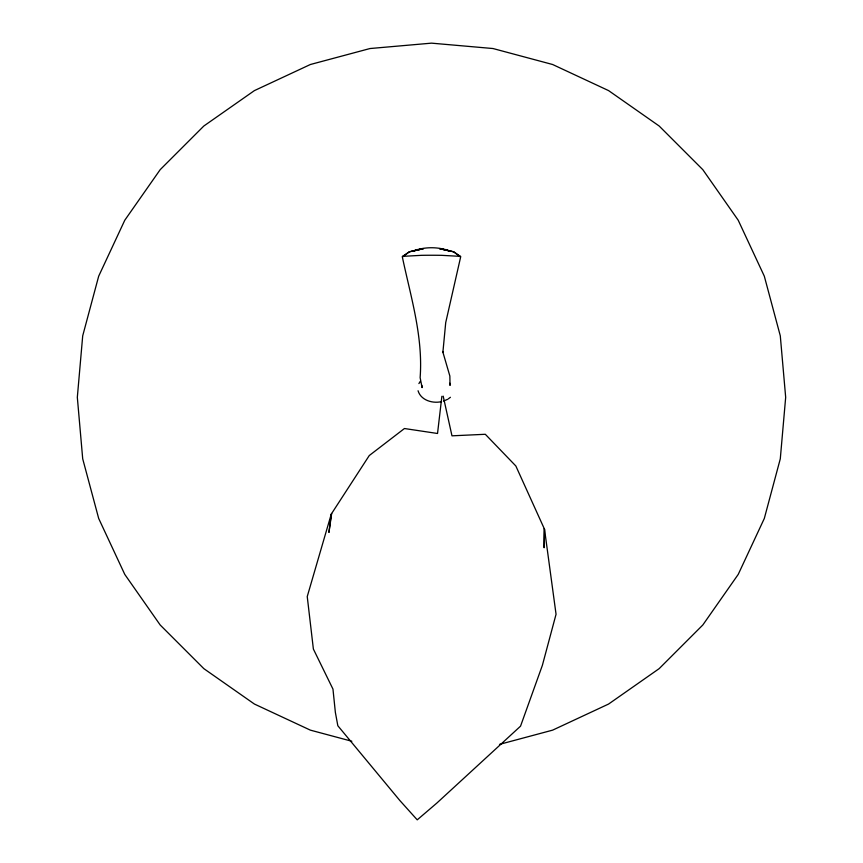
<?xml version="1.0" encoding="UTF-8"?>
<svg xmlns="http://www.w3.org/2000/svg" width="863" height="863" viewBox="0 0 863 863"><rect width="100%" height="100%" fill="white"/><g stroke="black" fill="none" stroke-linecap="round" stroke-linejoin="round"><path stroke-width="1.29" d="M544.219 528.588L544.121 547.768L544.521 529.246L515.837 465.977L485.308 434.283L451.975 435.826L443.194 396.149M441.878 396.29L437.53 433.485L404.445 428.523L369.267 455.545L331.284 514.078L307.239 596.56L313.377 649.052L332.967 689.106L335.362 712.374L337.832 725.751L399.828 800.497L417.228 819.85L436.786 803.119L520.54 726.161L542.374 665.341L556.052 614.262L544.521 529.246M331.284 514.078L328.943 532.449L331.683 513.463M418.9 383.582L420.259 381.381M448.145 398.997L450.421 397.282M421.878 385.405L422.093 387.616L420.13 377.638C423.194 336.268 410.669 296.57 402.266 256.591L409.332 251.813L423.463 248.566L412.007 251.37C424.542 246.527 438.458 246.527 450.993 251.37L439.537 248.566L453.668 251.813L460.734 256.591L445.718 322.589L442.87 352.492L442.697 351.489L449.85 376.009L450.044 385.405L449.828 383.194M447.271 399.461L443.56 401.068M460.292 256.818L453.668 251.813L439.925 248.792M499.483 744.381L552.633 730.141L608.588 704.046L659.159 668.642L702.816 624.985L738.221 574.413L764.316 518.458L780.292 458.825L785.675 397.325L780.292 335.826L764.316 276.192L738.221 220.238L702.816 169.666L659.159 126.009L608.588 90.604L552.633 64.509L493 48.533L431.5 43.15L370 48.533L310.367 64.509L254.412 90.604L203.841 126.009L160.184 169.666L124.779 220.238L98.684 276.192L82.708 335.826L77.325 397.325L82.708 458.825L98.684 518.458L124.779 574.413L160.184 624.985L203.841 668.642L254.412 704.046L310.367 730.141L351.845 741.252M423.075 248.792L409.332 251.813L402.708 256.818M441.554 401.619C432.676 403.765 420.853 400.324 418.059 390.756M402.708 256.354L421.5 255.329A30.863 1.499 0 0 1 441.5 255.329L460.292 256.354"/></g></svg>
